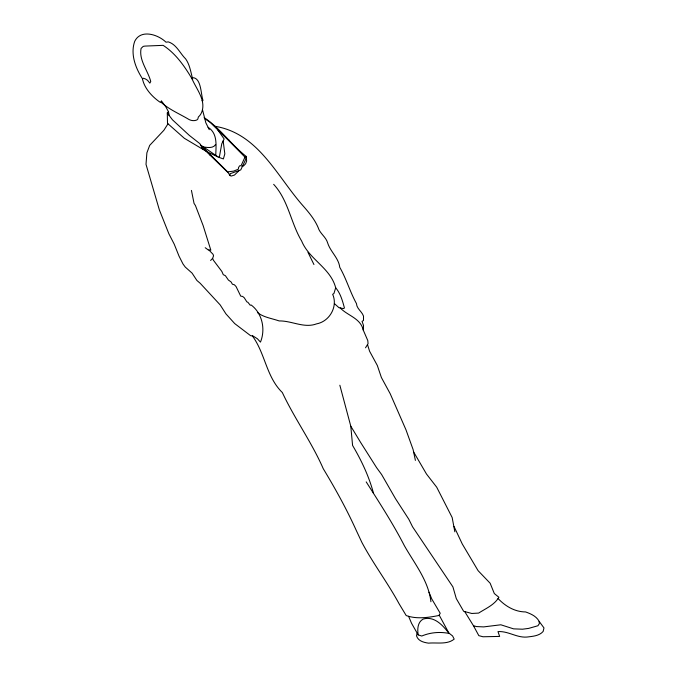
<?xml version="1.0" encoding="UTF-8"?>
<svg xmlns="http://www.w3.org/2000/svg" width="677" height="677" viewBox="0 0 677 677"><rect width="100%" height="100%" fill="white"/><g stroke="black" fill="none" stroke-linecap="round" stroke-linejoin="round"><path stroke-width="1.02" d="M239.26 170.443L234.462 175.055L231.238 176.054L229.994 175.571L230.087 173.727L240.733 169.927L245.743 159.357L246.166 156.404C231.162 144.65 220.101 128.173 204.124 117.578M365.521 347.8L368.06 343.645L367.797 340.607L363.227 330.021L363.532 325.527L362.051 321.355L363.49 320.526L363.507 316.117C361.975 311.53 356.677 308.704 356.449 303.567C350.077 292.024 346.387 278.882 339.761 267.347C338.737 258.157 330.41 251.666 327.693 243.051C326.001 236.84 319.899 233.658 318.088 227.421C314.661 219.433 309.076 212.713 303.398 206.214C276.868 176.418 258.572 133.479 214.998 126.286M273.66 184.33C288.385 200.206 290.772 222.936 301.671 241.071C309.161 259.452 330.596 267.965 335.69 287.81L333.947 293.471L332.678 294.317C338.111 306.571 329.555 321.482 316.565 323.868C304.108 328.548 291.779 320.67 279.169 320.932C271.951 318.444 263.835 317.403 257.607 312.715M223.148 140.85L224.832 153.848L223.376 158.934L219.28 157.479L221.777 143.761L224.138 138.98L217.647 129.73M417.108 633.249L416.516 635.83C418.064 641.06 423.794 642.481 428.533 643.15C436.953 642.338 447.192 644.868 454.182 639.105L452.574 635.948L449.443 633.477C439.948 631.624 430.699 632.31 421.763 636.025L418.183 634.908L411.557 623.297L408.586 616.282M160.931 102.134C168.717 109.209 178.669 113.474 187.546 118.636C190.203 120.531 193.749 121.327 196.829 120.007L197.845 119.008L198.386 116.935A37.743 20.395 48.6 0 0 202.11 111.003C205.622 99.519 196.178 88.738 191.989 78.744C184.466 66.109 175.656 53.466 163.14 45.351L144.819 46.095L143.194 46.4L141.095 48.405C138.717 60.168 147.899 70.484 150.751 81.494L149.854 83.119L147.552 80.318L145.521 78.989L143.456 78.253L142.458 78.718C144.193 88.078 152.122 96.803 160.034 102.185L161.371 101.719L161.363 100.839L165.763 106.729L168.488 111.756L169.115 115.445L172.508 119.854L189.332 135.4L199.859 143.651L202.99 149.507M241.977 166.398L243.475 166.017L245.616 163.766L246.648 161.024L246.166 156.404L244.972 157.123L241.105 165.645L239.582 165.848L238.473 167.684L238.422 169.14L233.599 171.129L227.65 171.882L200.578 144.98L217.969 156.869M244.972 157.123L228.547 140.477L228.843 139.936M167.981 123.832L163.885 130.272L149.693 145.377L146.892 152.807L146.012 164.359L159.357 209.87L168.878 233.785L174.226 244.177L179.016 256.109L183.01 264.005L185.261 267.068L192.09 273.136L196.897 280.464L200.206 283.299L220.16 304.887L225.949 313.891L234.716 323.589L250.608 335.682L253.105 336.029L257.378 338.745L260.467 342.105C265.722 329.276 262.244 313.239 251.125 304.972L250.253 305.276L247.917 302.306L246.868 301.866L244.211 297.711L242.594 296.416L240.733 296.154L236.045 286.515L234.386 284.78L232.423 284.238L231.009 281.869L228.403 280.066L225.399 275.7L223.266 274.667L221.887 271.494L213.458 260.307L212.62 258.377L213.543 255.83L213.052 254.307L208.888 249.991M229.994 175.571L227.65 171.882M209.938 155.092L210.285 154.618M215.667 144.489C213.043 148.72 207.306 147.442 203.168 146.943M210.606 260.467L212.62 258.377M205.791 151.056L184.347 138.294L167.515 123.366L167.295 112.949L168.488 111.756M192.403 77.66C201.374 77.5 200.773 94.238 202.982 100.323L202.685 100.907L202.068 100.653M464.718 611.585L473.435 625.683L476.396 626.563L483.657 626.902L500.836 624.786L513.564 628.857L522.534 629.204L528.652 628.4L537.936 625.743L539.357 623.61L539.137 621.359C536.404 616.205 530.836 613.794 525.606 611.94C514.757 611.881 505.287 606.203 498.018 598.468M207.831 152.181L219.28 157.479M191.989 78.744L192.708 79.158C190.787 72.295 189.873 64.823 185.65 58.882C179.904 53.246 176.579 44.487 168.319 41.889L165.983 42.186C158.139 34.493 140.74 28.832 134.706 41.356C130.221 53.965 135.493 68.03 142.458 78.718M204.352 118.365L210.319 122.512L228.547 140.477M205.207 247.706L208.237 249.923L210.835 250.185L203.125 225.551L195.425 205.52L194.045 203.413L191.439 190.406M340.184 307.925C347.673 315.761 360.596 318.182 363.227 330.021M208.101 127.327C217.96 133.538 215.912 145.597 215.777 155.473M227.506 172.093L201.628 146.994M334.387 303.592L338.923 307.654L343.341 308.602L344.432 308.018C342.621 301.155 340.506 293.353 335.69 287.81M539.137 621.359L543.978 627.917L543.149 631.446C539.154 636.041 532.554 636.312 526.926 637.057C516.661 637.886 508.249 630.913 497.984 631.616L499.651 636.414L482.997 636.769L478.825 635.644L473.435 625.683M167.295 112.949L169.115 115.445M366.189 481.88C379.526 502.833 393.024 523.668 404.389 545.73C414.544 563.628 428.482 580.705 430.927 601.751M439.178 615.105L449.113 633.469C442.944 625.506 434.355 615.647 423.083 619.108C417.523 622.256 417.277 629.305 418.183 634.908M339.846 385.23L350.788 426.197L360.672 442.513L376.632 467.714L381.608 474.501L395.453 498.594L408.806 519.251L412.555 526.799L452.913 586.883L456.298 598.603L463.643 611.297L471.793 613.472L478.631 613.083C485.79 608.496 494.43 604.908 498.89 597.283L494.312 593.543L490.156 583.244L478.097 570.677L462.264 543.978L454.055 526.537M252.377 335.927C265.291 353.436 266.281 376.996 282.334 392.525C294.597 418.724 311.674 442.174 323.259 468.712C335.242 488.549 346.489 508.842 356.051 529.964L361.924 542.489C373.137 563.602 387.667 582.736 399.049 603.681L406.2 615.554C416.626 619.345 428.304 617.576 438.958 615.486L440.219 613.277L431.808 599.018L428.973 592.206M413.63 451.982L426.485 474.018L436.699 487.186L452.168 517.524L454.834 531.8M313.942 264.538L307.984 252.326M209.269 129.662L205.825 122.765L202.491 109.699M367.501 344.568L369.583 351.219L377.334 365.495L381.405 377.538L390.197 393.726L406.014 429.903L413.131 449.638L415.399 460.394M373.526 493.381C369.033 476.464 361.45 460.453 352.582 445.441L350.788 426.197"/></g></svg>
